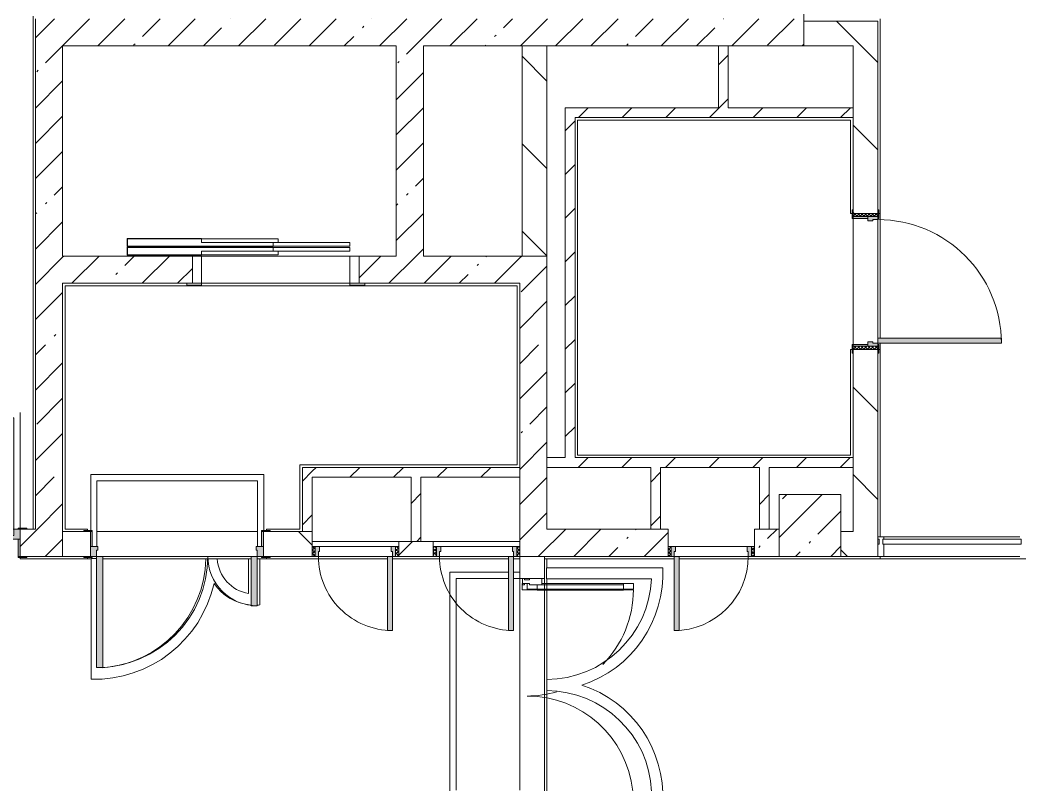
# Model space of a CAD drawing. Header units: millimetres. Extents: x -4005 to 195566, y -8553 to 29000.
# Drawn here: x 155148 to 163242, y 11550 to 17740 of the extents above; entities that cross this region are included whole.
import ezdxf

# ---------------------------------------------------------------- set-up
doc = ezdxf.new("R2010")
doc.units = ezdxf.units.MM
for name, color, linetype, lineweight, true_color in [('A-DETL-GENF-9', 7, 'Continuous', 5, 0xaaaaaa), ('A-DOOR-2', 7, 'Continuous', 5, 0xaaaaaa), ('A-DOOR-3', 7, 'Continuous', 5, 0xe2e2e2), ('A-DOOR-FRAM-2', 7, 'Continuous', 5, 0xe2e2e2), ('A-DOOR-FRAM-3', 7, 'Continuous', 5, 0xaaaaaa), ('A-FLOR-2', 7, 'Continuous', 5, 0xaaaaaa)]:
    doc.layers.add(name, color=color, linetype=linetype, lineweight=lineweight, true_color=true_color)
for name, color, linetype, lineweight in [('A-GLAZ-CURT-2', 7, 'Continuous', 5), ('A-GLAZ-CWMG-2', 7, 'Continuous', 5), ('A-WALL', 7, 'Continuous', 9), ('I-WALL-6', 7, 'Continuous', 5), ('S-COLS-3', 7, 'Continuous', 5)]:
    doc.layers.add(name, color=color, linetype=linetype, lineweight=lineweight)
pattern_1 = [(135, (60693.44, 0), (-353.5534, -353.5534), [])]
pattern_2 = [(45, (60693.44, 0), (-285.1231, 285.1231), []), (45, (60978.57, 0), (-285.1231, 285.1231), [504.031, -100.806, 16.764, -84.042])]
pattern_3 = [(45, (60693.44, 0), (-176.7767, 176.7767), [])]
pattern_4 = [(135, (1951.41, 124.685), (-14.14214, -14.14214), []), (225, (1951.41, 124.685), (14.14214, -14.14214), [])]
pattern_5 = [(45, (-171.384, 124.685), (-14.1421, 14.1421), []), (135, (-171.384, 124.685), (-14.1421, -14.1421), [])]

# ---------------------------------------------------------------- blocks, each defined once
blk = doc.blocks.new('110_Дверь_СКБ_2Ст - Д-1_л_Лестничная клетка EIS60 2-32142534-1_4_1_птичка')
at = {"layer": 'A-DOOR-3'}
for points in [[(612.5, 1010), (612.5, 110), (662.5, 110), (662.5, 1010), (639.9, 1010)], [(-637.5, 510), (-637.5, 110), (-587.5, 110), (-587.5, 510)], [(712.4, 30), (697.5, 30), (699.6, -110), (712.5, -110), (712.5, 30)]]:
    blk.add_hatch(color=256, dxfattribs=at).paths.add_polyline_path(points)
h = blk.add_hatch(color=256, dxfattribs=at)
h.paths.add_polyline_path([(662.5, 110), (662.5, 60), (652.5, 60), (652.5, 30), (712.5, 32.6), (712.5, 110)])
h.paths.add_polyline_path([(-637.5, 110), (-687.5, 110), (-687.2, 30), (-627.5, 35.6), (-627.5, 60), (-637.5, 60), (-637.5, 104.8)])
at = {"layer": 'A-DOOR-FRAM-2'}
for points in [[(-695.5, 118), (-742.5, 118), (-742.5, 110), (-672.5, 110), (-672.5, 118), (-687.5, 118)], [(728.3, 118), (697.5, 118), (697.5, 110), (767.5, 110), (767.5, 118), (729.9, 118)], [(-672.5, 30), (-687.5, 30), (-687.4, -110), (-672.5, -110), (-672.5, -21.5)], [(-687.4, -110), (-742.5, -110.2), (-742.5, -118), (-672.5, -118), (-674.5, -110)], [(767.5, -110), (697.5, -110), (698.9, -118), (767.5, -118)]]:
    blk.add_hatch(color=256, dxfattribs=at).paths.add_polyline_path(points)
at = {"layer": 'A-DOOR-2'}
for p, q in [((662.5, 1010), (612.5, 1010)), ((612.5, 1010), (612.5, 110)), ((662.5, 110), (662.5, 1010)), ((-637.5, 510), (-637.5, 110)), ((-587.5, 510), (-637.5, 510)), ((-587.5, 110), (-587.5, 510)), ((-637.5, 110), (-587.5, 110)), ((612.5, 110), (662.5, 110))]:
    blk.add_line(p, q, dxfattribs=at)
for centre, radius, start, end in [((662.5, 110), 900, 90, 180), ((-637.5, 110), 400, 360, 90)]:
    blk.add_arc(centre, radius, start, end, dxfattribs=at)
at = {"layer": 'A-DOOR-FRAM-3'}
for p, q in [((-672.5, 118), (-742.5, 118)), ((-742.5, 118), (-742.5, 110)), ((-742.5, 110), (-672.5, 110)), ((-637.5, 110), (-687.5, 110)), ((-687.5, 110), (-687.5, 30)), ((-672.5, 110), (-672.5, 118)), ((-637.5, 60), (-637.5, 110)), ((662.5, 110), (662.5, 60)), ((712.5, 110), (662.5, 110)), ((767.5, 118), (697.5, 118)), ((697.5, 118), (697.5, 110)), ((697.5, 110), (767.5, 110)), ((712.5, 30), (712.5, 110)), ((767.5, 110), (767.5, 118)), ((-687.5, 30), (-627.5, 30)), ((-672.5, 30), (-687.5, 30)), ((-687.5, 30), (-687.5, -110)), ((-672.5, -110), (-672.5, 30)), ((-627.5, 60), (-637.5, 60)), ((-627.5, 30), (-627.5, 60)), ((662.5, 60), (652.5, 60)), ((652.5, 60), (652.5, 30)), ((652.5, 30), (712.5, 30)), ((712.5, 30), (697.5, 30)), ((697.5, 30), (697.5, -110)), ((712.5, -110), (712.5, 30)), ((-672.5, -110), (-742.5, -110)), ((-742.5, -110), (-742.5, -118)), ((-742.5, -118), (-672.5, -118)), ((-687.5, -110), (-672.5, -110)), ((-672.5, -118), (-672.5, -110)), ((697.5, -110), (712.5, -110)), ((767.5, -110), (697.5, -110)), ((697.5, -110), (697.5, -118)), ((697.5, -118), (767.5, -118)), ((767.5, -118), (767.5, -110))]:
    blk.add_line(p, q, dxfattribs=at)
blk = doc.blocks.new('110_Дверь_СКБ_2Ст - Д-3а 1450x2100h_Лестничная клетка из коридора-32213611-1_4_1_птичка')
at = {"layer": 'A-DOOR-3'}
for points in [[(617.1, 1000), (612.5, 1000), (617.1, 100), (662.5, 100), (662.5, 1000), (617.4, 1000)], [(-587.5, 500), (-637.5, 500), (-637.5, 100), (-587.5, 100), (-587.5, 492.8)], [(697.5, 20), (697.5, -100), (712.5, -100), (708.4, 20)]]:
    blk.add_hatch(color=256, dxfattribs=at).paths.add_polyline_path(points)
h = blk.add_hatch(color=256, dxfattribs=at)
h.paths.add_polyline_path([(702.6, 100), (662.5, 100), (660, 50), (652.5, 50), (652.5, 20), (712.5, 20), (707.1, 100)])
h.paths.add_polyline_path([(-640, 100), (-687.5, 100), (-687.5, 20), (-627.5, 20), (-627.5, 50), (-637.5, 50), (-637.5, 100)])
at = {"layer": 'A-DOOR-FRAM-2'}
for points in [[(-687.5, 108), (-742.5, 108), (-742.5, 100), (-672.5, 100), (-672.5, 108)], [(697.5, 108), (702.6, 100), (767.5, 100), (767.5, 108), (704.1, 108)], [(-687.5, 20), (-687.5, -100), (-672.5, -100), (-672.5, 20)], [(-677.4, -100), (-742.5, -100), (-742.5, -108), (-672.5, -108), (-672.5, -100)], [(712.5, -100), (697.5, -100), (697.5, -108), (767.5, -108), (767.5, -100), (737.5, -100)]]:
    blk.add_hatch(color=256, dxfattribs=at).paths.add_polyline_path(points)
at = {"layer": 'A-DOOR-2'}
for p, q in [((662.5, 1000), (612.5, 1000)), ((612.5, 1000), (612.5, 100)), ((662.5, 100), (662.5, 1000)), ((-637.5, 500), (-637.5, 100)), ((-587.5, 500), (-637.5, 500)), ((-587.5, 100), (-587.5, 500)), ((-637.5, 100), (-587.5, 100)), ((612.5, 100), (662.5, 100))]:
    blk.add_line(p, q, dxfattribs=at)
for centre, radius, start, end in [((662.5, 100), 900, 90, 180), ((-637.5, 100), 400, 360, 90)]:
    blk.add_arc(centre, radius, start, end, dxfattribs=at)
at = {"layer": 'A-DOOR-FRAM-3'}
for p, q in [((-672.5, 108), (-742.5, 108)), ((-742.5, 108), (-742.5, 100)), ((-742.5, 100), (-672.5, 100)), ((-637.5, 100), (-687.5, 100)), ((-687.5, 100), (-687.5, 20)), ((-672.5, 100), (-672.5, 108)), ((-637.5, 50), (-637.5, 100)), ((662.5, 100), (662.5, 50)), ((712.5, 100), (662.5, 100)), ((767.5, 108), (697.5, 108)), ((697.5, 108), (697.5, 100)), ((697.5, 100), (767.5, 100)), ((712.5, 20), (712.5, 100)), ((767.5, 100), (767.5, 108)), ((-687.5, 20), (-627.5, 20)), ((-672.5, 20), (-687.5, 20)), ((-687.5, 20), (-687.5, -100)), ((-672.5, -100), (-672.5, 20)), ((-627.5, 50), (-637.5, 50)), ((-627.5, 20), (-627.5, 50)), ((662.5, 50), (652.5, 50)), ((652.5, 50), (652.5, 20)), ((652.5, 20), (712.5, 20)), ((712.5, 20), (697.5, 20)), ((697.5, 20), (697.5, -100)), ((712.5, -100), (712.5, 20)), ((-672.5, -100), (-742.5, -100)), ((-742.5, -100), (-742.5, -108)), ((-742.5, -108), (-672.5, -108)), ((-687.5, -100), (-672.5, -100)), ((-672.5, -108), (-672.5, -100)), ((697.5, -100), (712.5, -100)), ((767.5, -100), (697.5, -100)), ((697.5, -100), (697.5, -108)), ((697.5, -108), (767.5, -108)), ((767.5, -108), (767.5, -100))]:
    blk.add_line(p, q, dxfattribs=at)
blk = doc.blocks.new('110_Дверь_СКБ_1Ст_Внутренняя1 - Д-4 1100x2100h_су мгн-31800557-1_4_1_птичка')
at = {"layer": 'A-DOOR-2'}
h = blk.add_hatch(dxfattribs=at)
h.set_pattern_fill('FP_54', color=256, style=0, pattern_type=2)
h.set_pattern_definition([(135, (1751.41, 164.685), (-14.14214, -14.14214), []), (225, (1751.41, 164.685), (14.14214, -14.14214), [])])
h.paths.add_polyline_path([(562.5, 100), (537.5, 100), (537.5, -100), (562.5, -100)])
at = {"layer": 'A-DOOR-3'}
h = blk.add_hatch(color=256, dxfattribs=at)
h.paths.add_polyline_path([(537.5, 100), (512.5, 100), (512.5, 60), (502.5, 60), (502.5, 20), (537.5, 20)])
h.paths.add_polyline_path([(-477.5, 20), (-477.5, 60), (-487.5, 60), (-487.5, 100), (-512.5, 100), (-512.5, 20), (-487.5, 20)])
at = {"layer": 'A-DOOR-FRAM-2'}
for points in [[(512.5, 109.1), (512.5, 1100), (472.5, 1100), (477.4, 100), (512.5, 100)], [(-497.5, 100), (-497.5, 108), (-567.5, 108), (-567.5, 100), (-512.5, 100)], [(592.5, 108), (522.5, 108), (522.5, 100), (592.5, 100)], [(-497.5, -2.9), (-497.5, 20), (-512.5, 20), (-512.5, -100), (-497.5, -100)], [(537.5, -100), (537.5, 20), (522.5, 20), (522.5, -100)], [(-497.5, -100), (-567.5, -100), (-567.5, -108), (-497.5, -108)], [(592.5, -100), (522.5, -100), (522.5, -108), (592.5, -108)]]:
    blk.add_hatch(color=256, dxfattribs=at).paths.add_polyline_path(points)
at = {"layer": 'A-DOOR-FRAM-3'}
h = blk.add_hatch(dxfattribs=at)
h.set_pattern_fill('FP_55', color=256, style=0, pattern_type=2)
h.set_pattern_definition([(45, (-371.384, 164.685), (-14.1421, 14.1421), []), (135, (-371.384, 164.685), (-14.1421, -14.1421), [])])
h.paths.add_polyline_path([(-512.5, 100), (-537.5, 100), (-537.5, -100), (-512.5, -100), (-512.5, -46.8)])
at = {"layer": 'A-DOOR-2'}
for p, q in [((512.5, 1100), (472.5, 1100)), ((472.5, 1100), (472.5, 100)), ((512.5, 100), (512.5, 1100)), ((472.5, 100), (512.5, 100))]:
    blk.add_line(p, q, dxfattribs=at)
blk.add_arc((512.5, 100), 1000, 90, 180, dxfattribs=at)
at = {"layer": 'A-DOOR-FRAM-3'}
for p, q in [((-497.5, 108), (-567.5, 108)), ((-567.5, 108), (-567.5, 100)), ((-567.5, 100), (-497.5, 100)), ((-512.5, 100), (-537.5, 100)), ((-537.5, 100), (-537.5, -100)), ((-487.5, 100), (-512.5, 100)), ((-512.5, 100), (-512.5, 20)), ((-512.5, -100), (-512.5, 100)), ((-497.5, 100), (-512.5, 100)), ((-512.5, 100), (-512.5, 99)), ((-512.5, 99), (-497.5, 99)), ((-497.5, 100), (-497.5, 108)), ((-497.5, 99), (-497.5, 100)), ((-487.5, 60), (-487.5, 100)), ((512.5, 100), (512.5, 60)), ((537.5, 100), (512.5, 100)), ((592.5, 108), (522.5, 108)), ((522.5, 108), (522.5, 100)), ((537.5, 100), (522.5, 100)), ((522.5, 100), (522.5, 99)), ((522.5, 100), (592.5, 100)), ((522.5, 99), (537.5, 99)), ((537.5, 20), (537.5, 100)), ((562.5, 100), (537.5, 100)), ((537.5, 100), (537.5, -100)), ((537.5, 99), (537.5, 100)), ((562.5, -100), (562.5, 100)), ((592.5, 100), (592.5, 108)), ((-512.5, 20), (-477.5, 20)), ((-497.5, 20), (-512.5, 20)), ((-512.5, 20), (-512.5, -100)), ((-497.5, -100), (-497.5, 20)), ((-477.5, 60), (-487.5, 60)), ((-477.5, 20), (-477.5, 60)), ((512.5, 60), (502.5, 60)), ((502.5, 60), (502.5, 20)), ((502.5, 20), (537.5, 20)), ((537.5, 20), (522.5, 20)), ((522.5, 20), (522.5, -100)), ((537.5, -100), (537.5, 20)), ((-497.5, -100), (-567.5, -100)), ((-567.5, -100), (-567.5, -108)), ((-567.5, -108), (-497.5, -108)), ((-537.5, -100), (-512.5, -100)), ((-512.5, -100), (-497.5, -100)), ((-497.5, -108), (-497.5, -100)), ((522.5, -100), (537.5, -100)), ((592.5, -100), (522.5, -100)), ((522.5, -100), (522.5, -108)), ((522.5, -108), (592.5, -108)), ((537.5, -100), (562.5, -100)), ((592.5, -108), (592.5, -100))]:
    blk.add_line(p, q, dxfattribs=at)
blk = doc.blocks.new('110_Дверь_СКБ_1Ст - д-18 700x2100h_Технический шкаф ЭОМ и СС-23279316-1_4_1_птичка')
at = {"layer": 'A-DOOR-2'}
h = blk.add_hatch(dxfattribs=at)
h.set_pattern_fill('FP_223', color=256, style=0, pattern_type=2)
h.set_pattern_definition([(135, (1951.41, 174.685), (-14.14214, -14.14214), []), (225, (1951.41, 174.685), (14.14214, -14.14214), [])])
h.paths.add_polyline_path([(337.5, 110), (337.5, 30), (362.5, 30), (362.5, 110)])
at = {"layer": 'A-DOOR-3'}
h = blk.add_hatch(color=256, dxfattribs=at)
h.paths.add_polyline_path([(337.5, 110), (312.5, 110), (312.5, 70), (302.5, 70), (302.5, 30), (337.5, 30)])
h.paths.add_polyline_path([(-312.5, 110), (-312.5, 30), (-277.5, 30), (-277.5, 70), (-287.5, 70), (-287.5, 110), (-297.5, 110)])
at = {"layer": 'A-DOOR-FRAM-2'}
blk.add_hatch(color=256, dxfattribs=at).paths.add_polyline_path([(312.5, 710), (272.5, 710), (272.5, 110), (312.5, 110), (312.5, 377)])
at = {"layer": 'A-DOOR-FRAM-3'}
h = blk.add_hatch(dxfattribs=at)
h.set_pattern_fill('FP_224', color=256, style=0, pattern_type=2)
h.set_pattern_definition([(45, (-171.384, 174.685), (-14.1421, 14.1421), []), (135, (-171.384, 174.685), (-14.1421, -14.1421), [])])
h.paths.add_polyline_path([(-337.5, 110), (-337.5, 30), (-312.5, 30), (-312.5, 110)])
at = {"layer": 'A-DOOR-2'}
for p, q in [((312.5, 710), (272.5, 710)), ((272.5, 710), (272.5, 110)), ((312.5, 110), (312.5, 710)), ((272.5, 110), (312.5, 110))]:
    blk.add_line(p, q, dxfattribs=at)
blk.add_arc((312.5, 110), 600, 90, 180, dxfattribs=at)
at = {"layer": 'A-DOOR-FRAM-3'}
for p, q in [((-312.5, 110), (-337.5, 110)), ((-337.5, 110), (-337.5, 30)), ((-287.5, 110), (-312.5, 110)), ((-312.5, 110), (-312.5, 30)), ((-312.5, 30), (-312.5, 110)), ((-287.5, 70), (-287.5, 110)), ((-287.5, 110), (272.5, 110)), ((312.5, 110), (312.5, 70)), ((337.5, 110), (312.5, 110)), ((337.5, 30), (337.5, 110)), ((362.5, 110), (337.5, 110)), ((337.5, 110), (337.5, 30)), ((362.5, 30), (362.5, 110)), ((-337.5, 30), (-312.5, 30)), ((-312.5, 30), (-277.5, 30)), ((-277.5, 70), (-287.5, 70)), ((-277.5, 30), (-277.5, 70)), ((302.5, 30), (-277.5, 30)), ((312.5, 70), (302.5, 70)), ((302.5, 70), (302.5, 30)), ((302.5, 30), (337.5, 30)), ((337.5, 30), (362.5, 30))]:
    blk.add_line(p, q, dxfattribs=at)
blk = doc.blocks.new('110_Дверь_СКБ_1Ст - д-18п 700x2100h_Технический шкаф ЭОМ и СС 2-32193184-1_4_1_птичка')
at = {"layer": 'A-DOOR-2'}
h = blk.add_hatch(dxfattribs=at)
h.set_pattern_fill('FP_225', color=256, style=0, pattern_type=2)
h.set_pattern_definition(pattern_4)
h.paths.add_polyline_path([(337.5, 60), (337.5, -20), (362.5, -20), (362.5, 60)])
at = {"layer": 'A-DOOR-3'}
h = blk.add_hatch(color=256, dxfattribs=at)
h.paths.add_polyline_path([(-312.5, 60), (-312.5, -20), (-277.5, -20), (-277.5, 20), (-287.5, 20), (-287.5, 60), (-297.5, 60)])
h.paths.add_polyline_path([(312.5, 60), (312.5, 20), (302.5, 20), (302.5, -20), (337.5, -20), (337.5, 60), (322.5, 60)])
at = {"layer": 'A-DOOR-FRAM-2'}
blk.add_hatch(color=256, dxfattribs=at).paths.add_polyline_path([(-247.5, 660), (-287.5, 660), (-287.5, 60), (-247.5, 60), (-247.5, 558.7)])
at = {"layer": 'A-DOOR-FRAM-3'}
h = blk.add_hatch(dxfattribs=at)
h.set_pattern_fill('FP_226', color=256, style=0, pattern_type=2)
h.set_pattern_definition(pattern_5)
h.paths.add_polyline_path([(-337.5, 60), (-337.5, -20), (-312.5, -20), (-312.5, 60)])
at = {"layer": 'A-DOOR-2'}
for p, q in [((-287.5, 660), (-287.5, 60)), ((-247.5, 660), (-287.5, 660)), ((-247.5, 60), (-247.5, 660)), ((-287.5, 60), (-247.5, 60))]:
    blk.add_line(p, q, dxfattribs=at)
blk.add_arc((-287.5, 60), 600, 360, 90, dxfattribs=at)
at = {"layer": 'A-DOOR-FRAM-3'}
for p, q in [((-312.5, 60), (-337.5, 60)), ((-337.5, 60), (-337.5, -20)), ((-287.5, 60), (-312.5, 60)), ((-312.5, 60), (-312.5, -20)), ((-312.5, -20), (-312.5, 60)), ((-287.5, 20), (-287.5, 60)), ((-277.5, 20), (-287.5, 20)), ((-277.5, -20), (-277.5, 20)), ((-247.5, 60), (312.5, 60)), ((312.5, 20), (302.5, 20)), ((302.5, 20), (302.5, -20)), ((312.5, 60), (312.5, 20)), ((337.5, 60), (312.5, 60)), ((337.5, -20), (337.5, 60)), ((362.5, 60), (337.5, 60)), ((337.5, 60), (337.5, -20)), ((362.5, -20), (362.5, 60)), ((-337.5, -20), (-312.5, -20)), ((-312.5, -20), (-277.5, -20)), ((302.5, -20), (-277.5, -20)), ((302.5, -20), (337.5, -20)), ((337.5, -20), (362.5, -20))]:
    blk.add_line(p, q, dxfattribs=at)
blk = doc.blocks.new('110_Дверь_СКБ_1Ст - д-18п 700x2100h_Технический шкаф ЭОМ и СС 2-V190-1_4_1_птичка')
at = {"layer": 'A-DOOR-2'}
h = blk.add_hatch(dxfattribs=at)
h.set_pattern_fill('FP_225', color=256, style=0, pattern_type=2)
h.set_pattern_definition(pattern_4)
h.paths.add_polyline_path([(337.5, 60), (337.5, -20), (362.5, -20), (362.5, 60)])
at = {"layer": 'A-DOOR-3'}
h = blk.add_hatch(color=256, dxfattribs=at)
h.paths.add_polyline_path([(337.5, 60), (312.5, 60), (312.5, 20), (302.5, 20), (302.5, -20), (337.5, -20)])
h.paths.add_polyline_path([(-287.5, 60), (-312.5, 60), (-312.5, -20), (-277.5, -20), (-277.5, 20), (-287.5, 20)])
at = {"layer": 'A-DOOR-FRAM-2'}
blk.add_hatch(color=256, dxfattribs=at).paths.add_polyline_path([(-247.5, 660), (-287.5, 660), (-287.5, 60), (-247.5, 60), (-247.5, 80)])
at = {"layer": 'A-DOOR-FRAM-3'}
h = blk.add_hatch(dxfattribs=at)
h.set_pattern_fill('FP_226', color=256, style=0, pattern_type=2)
h.set_pattern_definition(pattern_5)
h.paths.add_polyline_path([(-337.5, 60), (-337.5, -20), (-312.5, -20), (-312.5, 60)])
at = {"layer": 'A-DOOR-2'}
for p, q in [((-287.5, 660), (-287.5, 60)), ((-247.5, 660), (-287.5, 660)), ((-247.5, 60), (-247.5, 660)), ((-287.5, 60), (-247.5, 60))]:
    blk.add_line(p, q, dxfattribs=at)
blk.add_arc((-287.5, 60), 600, 360, 90, dxfattribs=at)
at = {"layer": 'A-DOOR-FRAM-3'}
for p, q in [((-312.5, 60), (-337.5, 60)), ((-337.5, 60), (-337.5, -20)), ((-287.5, 60), (-312.5, 60)), ((-312.5, 60), (-312.5, -20)), ((-312.5, -20), (-312.5, 60)), ((-287.5, 20), (-287.5, 60)), ((-277.5, 20), (-287.5, 20)), ((-277.5, -20), (-277.5, 20)), ((-247.5, 60), (312.5, 60)), ((312.5, 20), (302.5, 20)), ((302.5, 20), (302.5, -20)), ((312.5, 60), (312.5, 20)), ((337.5, 60), (312.5, 60)), ((337.5, -20), (337.5, 60)), ((362.5, 60), (337.5, 60)), ((337.5, 60), (337.5, -20)), ((362.5, -20), (362.5, 60)), ((-337.5, -20), (-312.5, -20)), ((-312.5, -20), (-277.5, -20)), ((302.5, -20), (-277.5, -20)), ((302.5, -20), (337.5, -20)), ((337.5, -20), (362.5, -20))]:
    blk.add_line(p, q, dxfattribs=at)
blk = doc.blocks.new('Прямоугольный импост - Импост структурный с накладкой - 160мм Темный-V167-1_4_1_птичка')
at = {"layer": 'A-GLAZ-CWMG-2'}
for p, q in [((-50, 0), (-50, 17)), ((-50, 17), (0, 17)), ((-40, 0), (-50, 0)), ((-40, -40), (-40, 0)), ((0, 0), (-10, 0)), ((-10, 0), (-10, -40)), ((0, 17), (0, 0)), ((-50, -140), (-50, -40)), ((-50, -40), (-40, -40)), ((-10, -40), (0, -40)), ((0, -40), (0, -140)), ((0, -140), (-50, -140))]:
    blk.add_line(p, q, dxfattribs=at)
blk = doc.blocks.new('Системная панель - Стекло - 40мм-32352614-1_4_1_птичка')
at = {"layer": 'A-GLAZ-CURT-2'}
for p, q in [((560.5, 40), (-560.5, 40)), ((-560.5, 40), (-560.5, 0)), ((560.5, 0), (560.5, 40)), ((-560.5, 0), (560.5, 0))]:
    blk.add_line(p, q, dxfattribs=at)
blk = doc.blocks.new('Прямоугольный импост - Импост структурный с накладкой - 160мм Темный-32352612-1_4_1_птичка')
at = {"layer": 'A-GLAZ-CWMG-2'}
for p, q in [((101448, 13557), (102549, 13557)), ((101448, 13400), (102549, 13400))]:
    blk.add_line(p, q, dxfattribs=at)
blk = doc.blocks.new('BSC_Колонна _Прямоугольная - 500х500-17857564-1_4_1_птичка')
at = {"layer": 'S-COLS-3'}
h = blk.add_hatch(dxfattribs=at)
h.set_pattern_fill('FP_247', color=256, style=0, pattern_type=2)
h.set_pattern_definition([(45, (-100850, -13650), (-285.1231, 285.1231), []), (45, (-100564.88, -13650), (-285.1231, 285.1231), [504.031, -100.806, 16.764, -84.042])])
h.paths.add_polyline_path([(-53.1, -250), (250, -250), (250, 250), (-250, 250), (-250, -250)])
for p, q in [((250, 250), (-250, 250)), ((-250, 250), (-250, -250)), ((250, -250), (250, 250)), ((-250, -250), (250, -250))]:
    blk.add_line(p, q, dxfattribs=at)
blk = doc.blocks.new('DOR_Дверь лифта - 1350х2050h-19118285-1_4_1_птичка')
at = {"layer": 'A-DOOR-2'}
for p, q in [((-600, 125), (-720, 125)), ((-720, 125), (-720, 110)), ((-720, 110), (-600, 110)), ((-675, 110), (-675, -110)), ((-600, 110), (-675, 110)), ((-600, 110), (-600, 125)), ((600, 110), (-600, 110)), ((-600, 110), (-600, -110)), ((720, 125), (600, 125)), ((600, 125), (600, 110)), ((600, -110), (600, 110)), ((675, 110), (600, 110)), ((600, 110), (720, 110)), ((675, -110), (675, 110)), ((720, 110), (720, 125)), ((-675, -110), (-600, -110)), ((-600, -110), (600, -110)), ((-600, -150), (-600, -180)), ((20, -150), (-600, -150)), ((-20, -120), (-20, -150)), ((600, -120), (-20, -120)), ((-20, -150), (600, -150)), ((20, -180), (20, -150)), ((600, -110), (675, -110)), ((600, -150), (600, -120)), ((-600, -180), (20, -180)), ((-600, -190), (-600, -220)), ((20, -190), (-600, -190)), ((-600, -220), (20, -220)), ((-20, -220), (-20, -250)), ((600, -220), (-20, -220)), ((20, -220), (20, -190)), ((600, -250), (600, -220)), ((-20, -250), (600, -250))]:
    blk.add_line(p, q, dxfattribs=at)
at = {"layer": 'A-DOOR-FRAM-3'}
for p, q in [((600, -117), (600, -120)), ((1203, -117), (600, -117)), ((600, -120), (1200, -120)), ((1200, -120), (1200, -180)), ((1203, -183), (1203, -117)), ((1200, -180), (20, -180)), ((20, -180), (20, -183)), ((20, -183), (1203, -183)), ((1203, -187), (20, -187)), ((20, -187), (20, -190)), ((20, -190), (1200, -190)), ((1200, -190), (1200, -250)), ((1203, -253), (1203, -187)), ((600, -250), (600, -253)), ((1200, -250), (600, -250)), ((600, -253), (1203, -253))]:
    blk.add_line(p, q, dxfattribs=at)
blk = doc.blocks.new('Дверь_Витражная_остекление_ - ВВ-7 остекление-32349468-1_4_1_птичка')
at = {"layer": 'A-DETL-GENF-9'}
for p, q in [((-815, -20), (-860, -20)), ((-860, -177.2), (-860, -20)), ((-815, -20), (-860, -20)), ((-860, -20), (-860, -177.2)), ((-815, -177.2), (-815, -20)), ((-815, -177.2), (-815, -20)), ((865, -880), (865, -20)), ((865, -20), (865, -880)), ((-860, -100), (-815, -100)), ((-850, -177.2), (-850, -100)), ((-806, -177.2), (-806, -100)), ((856, -800), (856, -100)), ((900, -100), (865, -100)), ((900, -800), (900, -140)), ((910, -880), (910, -140)), ((910, -880), (910, -140)), ((910, -800), (865, -800)), ((910, -880), (865, -880)), ((865, -880), (910, -880))]:
    blk.add_line(p, q, dxfattribs=at)
at = {"layer": 'A-DOOR-2'}
for p, q in [((-910, 20), (-860, 20)), ((-910, -20), (-910, 20)), ((-860, 20), (-860, -20)), ((860, 20), (910, 20)), ((860, -20), (860, 20)), ((910, 20), (910, -20)), ((-860, -20), (-910, -20)), ((-860, -177.2), (-860, -20)), ((860, -880), (860, -20)), ((910, -20), (860, -20))]:
    blk.add_line(p, q, dxfattribs=at)
for centre, start, end in [((-860, -20), 275.98464, 0), ((860, -20), 180, 196.28645), ((860, -20), 225.39227, 270)]:
    blk.add_arc(centre, 860, start, end, dxfattribs=at)
blk = doc.blocks.new('Прямоугольный импост - Импост структурный с накладкой - 160мм Темный-32348142-1_4_1_птичка')
at = {"layer": 'A-GLAZ-CWMG-2'}
for p, q in [((0, 17), (-50, 17)), ((-50, 17), (-50, 0)), ((-50, 0), (-40, 0)), ((-40, 0), (-40, -40)), ((-10, -40), (-10, 0)), ((-10, 0), (0, 0)), ((0, 0), (0, 17)), ((-40, -40), (-50, -40)), ((-50, -40), (-50, -140)), ((0, -40), (-10, -40)), ((0, -140), (0, -40)), ((-50, -140), (0, -140))]:
    blk.add_line(p, q, dxfattribs=at)

msp = doc.modelspace()

# ---------------------------------------------------------------- hatches: boundary and pattern name
at = {"layer": 'I-WALL-6'}
h = msp.add_hatch(dxfattribs=at)
h.set_pattern_fill('FP_153', color=256, style=0, pattern_type=2)
h.set_pattern_definition(pattern_2)
h.paths.add_polyline_path([(155273.4, 13620), (155493.4, 13620), (155493.4, 17750), (155273.4, 17750), (155273.4, 13744.3)])
h = msp.add_hatch(dxfattribs=at)
h.set_pattern_fill('FP_153', color=256, style=0, pattern_type=2)
h.set_pattern_definition(pattern_2)
h.paths.add_polyline_path([(156473.4, 17530), (161493.4, 17530), (161490.4, 17750), (155493.4, 17750), (155493.4, 17530), (156246.4, 17530)])
h = msp.add_hatch(dxfattribs=at)
h.set_pattern_fill('FP_171', color=256, style=0, pattern_type=2)
h.set_pattern_definition(pattern_1)
h.paths.add_polyline_path([(161632.1, 17530), (162091.4, 17530), (162091.4, 17730), (161493.4, 17730), (161493.4, 17530)])
h = msp.add_hatch(dxfattribs=at)
h.set_pattern_fill('FP_153', color=256, style=0, pattern_type=2)
h.set_pattern_definition(pattern_2)
h.paths.add_polyline_path([(158413.4, 15830), (158413.4, 17530), (158193.4, 17530), (158193.4, 15830), (158344, 15830)])
h = msp.add_hatch(dxfattribs=at)
h.set_pattern_fill('FP_171', color=256, style=0, pattern_type=2)
h.set_pattern_definition(pattern_1)
h.paths.add_polyline_path([(159413.4, 15830), (159413.4, 17530), (159213.4, 17530), (159213.4, 15830)])
h = msp.add_hatch(dxfattribs=at)
h.set_pattern_fill('FP_170', color=256, style=0, pattern_type=2)
h.set_pattern_definition(pattern_3)
h.paths.add_polyline_path([(160881.4, 17030), (160881.4, 17530), (160801.4, 17530), (160801.4, 17030)])
h = msp.add_hatch(dxfattribs=at)
h.set_pattern_fill('FP_171', color=256, style=0, pattern_type=2)
h.set_pattern_definition(pattern_1)
h.paths.add_polyline_path([(162091.4, 13600), (162091.4, 15075), (161891.4, 15075), (161891.4, 13600)])
h.paths.add_polyline_path([(161891.4, 16175), (162091.4, 16175), (162091.4, 17530), (161891.4, 17530), (161891.4, 16205)])
h = msp.add_hatch(dxfattribs=at)
h.set_pattern_fill('FP_170', color=256, style=0, pattern_type=2)
h.set_pattern_definition(pattern_3)
h.paths.add_polyline_path([(159561.4, 14200), (159641.4, 14200), (159641.4, 17030), (159561.4, 17030), (159561.4, 14220)])
h = msp.add_hatch(dxfattribs=at)
h.set_pattern_fill('FP_170', color=256, style=0, pattern_type=2)
h.set_pattern_definition(pattern_3)
h.paths.add_polyline_path([(161871.4, 16950), (161891.4, 16950), (161891.4, 17030), (159641.4, 17030), (159641.4, 16950), (160995.5, 16950)])
h = msp.add_hatch(dxfattribs=at)
h.set_pattern_fill('FP_153', color=256, style=0, pattern_type=2)
h.set_pattern_definition(pattern_2)
h.paths.add_polyline_path([(158413.4, 15610), (159193.4, 15610), (159193.4, 15830), (157893.4, 15830), (157893.4, 15610), (158344, 15610)])
h.paths.add_polyline_path([(156127, 15610), (156543.4, 15610), (156543.4, 15830), (155493.4, 15830), (155493.4, 15610), (156113.9, 15610)])
h = msp.add_hatch(dxfattribs=at)
h.set_pattern_fill('FP_153', color=256, style=0, pattern_type=2)
h.set_pattern_definition(pattern_2)
h.paths.add_polyline_path([(159392.8, 13620), (159413.4, 13620), (159413.4, 15830), (159193.4, 15830), (159193.4, 13620)])
h = msp.add_hatch(dxfattribs=at)
h.set_pattern_fill('FP_170', color=256, style=0, pattern_type=2)
h.set_pattern_definition(pattern_3)
h.paths.add_polyline_path([(161873.2, 14120), (161891.4, 14120), (161891.4, 14200), (159413.4, 14200), (159413.4, 14120), (161871.4, 14120)])
h = msp.add_hatch(dxfattribs=at)
h.set_pattern_fill('FP_170', color=256, style=0, pattern_type=2)
h.set_pattern_definition(pattern_3)
h.paths.add_polyline_path([(157433.4, 13600), (157513.4, 13600), (157513.4, 14120), (157433.4, 14120), (157433.4, 13744.3)])
h = msp.add_hatch(dxfattribs=at)
h.set_pattern_fill('FP_170', color=256, style=0, pattern_type=2)
h.set_pattern_definition(pattern_3)
h.paths.add_polyline_path([(157513.4, 14040), (159193.4, 14040), (159193.4, 14120), (157513.4, 14120)])
h = msp.add_hatch(dxfattribs=at)
h.set_pattern_fill('FP_170', color=256, style=0, pattern_type=2)
h.set_pattern_definition(pattern_3)
h.paths.add_polyline_path([(160253.4, 13620), (160333.4, 13620), (160333.4, 14120), (160253.4, 14120), (160253.4, 13744.3)])
h = msp.add_hatch(dxfattribs=at)
h.set_pattern_fill('FP_170', color=256, style=0, pattern_type=2)
h.set_pattern_definition(pattern_3)
h.paths.add_polyline_path([(161133.4, 13620), (161213.4, 13620), (161213.4, 14120), (161133.4, 14120), (161133.4, 13744.3)])
h = msp.add_hatch(dxfattribs=at)
h.set_pattern_fill('FP_170', color=256, style=0, pattern_type=2)
h.set_pattern_definition(pattern_3)
h.paths.add_polyline_path([(158393.4, 13520), (158393.4, 14040), (158313.4, 14040), (158313.4, 13520), (158344, 13520)])
h = msp.add_hatch(dxfattribs=at)
h.set_pattern_fill('FP_153', color=256, style=0, pattern_type=2)
h.set_pattern_definition(pattern_2)
h.paths.add_polyline_path([(155493.4, 13400), (155493.4, 13620), (155148.4, 13620), (155148.4, 13400), (155273.4, 13400)])
h.paths.add_polyline_path([(153503.4, 13400), (153748.4, 13400), (153743.4, 13620), (153503.4, 13620)])
h = msp.add_hatch(dxfattribs=at)
h.set_pattern_fill('FP_171', color=256, style=0, pattern_type=2)
h.set_pattern_definition(pattern_1)
h.paths.add_polyline_path([(157295.2, 13400), (157513.4, 13400), (157513.4, 13600), (157118.4, 13600), (157118.4, 13400), (157173.4, 13400)])
h.paths.add_polyline_path([(155663.4, 13400), (155718.4, 13400), (155718.4, 13600), (155493.4, 13600), (155493.4, 13400), (155612.8, 13400)])
h = msp.add_hatch(dxfattribs=at)
h.set_pattern_fill('FP_153', color=256, style=0, pattern_type=2)
h.set_pattern_definition(pattern_2)
h.paths.add_polyline_path([(161293.4, 13400), (161293.4, 13620), (161093.4, 13620), (161093.4, 13400)])
h.paths.add_polyline_path([(159193.4, 13400), (160393.4, 13400), (160393.4, 13620), (159193.4, 13620), (159193.4, 13480)])
h = msp.add_hatch(dxfattribs=at)
h.set_pattern_fill('FP_171', color=256, style=0, pattern_type=2)
h.set_pattern_definition(pattern_1)
h.paths.add_polyline_path([(166743.4, 13400), (167303.4, 13400), (167303.4, 13600), (166743.4, 13600)])
h.paths.add_polyline_path([(170929.6, 13400), (171243.4, 13400), (171243.4, 13600), (170522.4, 13600), (170523.4, 13400)])
h.paths.add_polyline_path([(166243.4, 13400), (166243.4, 13600), (166093.4, 13600), (166093.4, 13400), (166223.4, 13400)])
h.paths.add_polyline_path([(162091.4, 13400), (162091.4, 13600), (161793.4, 13600), (161793.4, 13400), (161891.4, 13400)])
h = msp.add_hatch(dxfattribs=at)
h.set_pattern_fill('FP_213', color=256, style=0, pattern_type=2)
h.set_pattern_definition([(45, (60693.44, 0), (-427.6843, 427.6843), []), (45, (60978.57, 0), (-427.6843, 427.6843), [])])
h.paths.add_polyline_path([(158393.4, 13400), (158493.4, 13400), (158493.4, 13520), (158213.4, 13520), (158213.4, 13400), (158344, 13400)])
h = msp.add_hatch(dxfattribs=at)
h.set_pattern_fill('FP_171', color=256, style=0, pattern_type=2)
h.set_pattern_definition(pattern_1)
h.paths.add_polyline_path([(159193.4, 10600), (159393.4, 10600), (159393.4, 11320), (159193.4, 11320), (159193.4, 10613.7)])
h.paths.add_polyline_path([(159309.8, 13220), (159393.4, 13220), (159392.8, 13400), (159193.4, 13400), (159193.4, 13220)])

# ---------------------------------------------------------------- linework, layer by layer
at = {"layer": 'A-FLOR-2'}
for p, q in [((155253.4, 13620), (155253.4, 17770.5)), ((162111.4, 17750), (162111.4, 15165)), ((161871.4, 16930), (159661.4, 16930)), ((159661.4, 16930), (159661.4, 14220)), ((161871.4, 16175), (161871.4, 16930)), ((161883.4, 16175), (161871.4, 16175)), ((162111.4, 16175), (162099.4, 16175)), ((159173.4, 15590), (155513.4, 15590)), ((155513.4, 15590), (155513.4, 13620)), ((159173.4, 14140), (159173.4, 15590)), ((161871.4, 14220), (161871.4, 15075)), ((161871.4, 15075), (161883.4, 15075)), ((162099.4, 15075), (162111.4, 15075)), ((162111.4, 15125), (162111.4, 13557)), ((155148.1, 13628), (155148.1, 14563.7)), ((159661.4, 14220), (161871.4, 14220)), ((157413.4, 13620), (157413.4, 14140)), ((157413.4, 14140), (159173.4, 14140)), ((155720.9, 14062.1), (155720.9, 13608)), ((157120.9, 14062.1), (155720.9, 14062.1)), ((155770.9, 13480), (155770.9, 14012.1)), ((155770.9, 14012.1), (157070.9, 14012.1)), ((157070.9, 14012.1), (157070.9, 13480)), ((157120.9, 13608), (157120.9, 14062.1)), ((155513.4, 13620), (155693.4, 13620)), ((155693.4, 13620), (155693.4, 13608)), ((157143.4, 13620), (157413.4, 13620)), ((157143.4, 13608), (157143.4, 13620)), ((155148.4, 13380), (155148.4, 13392)), ((155722, 13380), (155148.4, 13380)), ((155693.4, 13392), (155693.4, 13380)), ((155768.4, 13383), (155723.8, 13383)), ((155723.8, 13383), (155723.8, 12405.3)), ((157018.4, 13380), (155818.4, 13380)), ((156744.1, 13379.5), (156653.2, 13379.5)), ((156998.4, 13380), (156998.4, 13099.1)), ((158123.4, 13380), (157068.4, 13380)), ((157090.2, 13007.2), (157090.2, 13380)), ((157143.4, 13380), (157143.4, 13392)), ((159103.4, 13380), (158163.4, 13380)), ((159193.4, 13380), (159143.4, 13380)), ((160441.6, 13380), (159393.4, 13380)), ((159413.4, 13308), (159413.4, 13380)), ((160483.4, 13380), (164365, 13380)), ((162111.4, 13400), (162111.4, 13380)), ((160350.2, 13308.4), (159410.2, 13308.4)), ((159410.2, 13308.4), (159410.2, 13218.4)), ((158628.2, 13272.2), (158628.2, 11457.1)), ((159103.4, 13272.2), (158628.2, 13272.2)), ((158678.2, 11507.1), (158678.2, 13222.2)), ((158678.2, 13222.2), (159103.4, 13222.2)), ((159193.4, 13272.2), (159143.4, 13272.2)), ((159143.4, 13222.2), (159193.4, 13222.2)), ((159410.2, 13218.4), (160260.6, 13218.4)), ((159413.4, 12403.5), (159413.4, 13218.4)), ((159411.2, 12403.4), (159411.2, 12313.3)), ((159413.4, 11498.4), (159413.4, 12313.2))]:
    msp.add_line(p, q, dxfattribs=at)
for centre, radius, start, end in [((155748.4, 13400), 905, 274.14371, 358.70203), ((157048.4, 13400), 305, 183.85394, 260.56466), ((159406.5, 13258.4), 945, 287.75279, 3.03294), ((159406.5, 13258.4), 855, 270.31209, 357.31852), ((155748.4, 13400), 995, 268.58294, 347.32946), ((157048.4, 13400), 395, 213.54048, 265.63343), ((157048.4, 13400), 395, 272.90796, 276.07108), ((159406.5, 11458.4), 855, 2.68148, 89.68791), ((159406.5, 11458.4), 945, 356.96706, 72.24721)]:
    msp.add_arc(centre, radius, start, end, dxfattribs=at)
at = {"layer": 'A-WALL'}
for p, q in [((159413.4, 17530), (159213.4, 17530)), ((160881.4, 17530), (160801.4, 17530)), ((161891.4, 16950), (161891.4, 17030)), ((159413.4, 14200), (159413.4, 14120)), ((161891.4, 14120), (161891.4, 14200)), ((159193.4, 14040), (159193.4, 14120)), ((157433.4, 13600), (157513.4, 13600)), ((160253.4, 13620), (160333.4, 13620)), ((161133.4, 13620), (161213.4, 13620)), ((158313.4, 13520), (158393.4, 13520))]:
    msp.add_line(p, q, dxfattribs=at)
at = {"layer": 'I-WALL-6'}
for p, q in [((161493.4, 20754), (161493.4, 17530)), ((155273.4, 17750), (155273.4, 13620)), ((162091.4, 17730), (161493.4, 17730)), ((162091.4, 16205), (162091.4, 17730)), ((155493.4, 15830), (155493.4, 17530)), ((155493.4, 17530), (158193.4, 17530)), ((158193.4, 17530), (158193.4, 15830)), ((158413.4, 17530), (159213.4, 17530)), ((158413.4, 15830), (158413.4, 17530)), ((159213.4, 17530), (159213.4, 15830)), ((159413.4, 17530), (160801.4, 17530)), ((159413.4, 14200), (159413.4, 17530)), ((160801.4, 17530), (160801.4, 17030)), ((160881.4, 17530), (161891.4, 17530)), ((160881.4, 17030), (160881.4, 17530)), ((161891.4, 17530), (161891.4, 17030)), ((160801.4, 17030), (159561.4, 17030)), ((159561.4, 17030), (159561.4, 14200)), ((161891.4, 17030), (160881.4, 17030)), ((159641.4, 16950), (161891.4, 16950)), ((159641.4, 14200), (159641.4, 16950)), ((161891.4, 16950), (161891.4, 16205)), ((161891.4, 15115), (161891.4, 16135)), ((162091.4, 16125), (162091.4, 15165)), ((156543.4, 15830), (155493.4, 15830)), ((156543.4, 15610), (156543.4, 15830)), ((158193.4, 15830), (157893.4, 15830)), ((157893.4, 15830), (157893.4, 15610)), ((158413.4, 15830), (159413.4, 15830)), ((155493.4, 15610), (156543.4, 15610)), ((155493.4, 15610), (155493.4, 13400)), ((157893.4, 15610), (159193.4, 15610)), ((159193.4, 15610), (159193.4, 14120)), ((161891.4, 15045), (161891.4, 14200)), ((162091.4, 13400), (162091.4, 15045)), ((159561.4, 14200), (159413.4, 14200)), ((161891.4, 14200), (159641.4, 14200)), ((157433.4, 14120), (157433.4, 13600)), ((159193.4, 14120), (157433.4, 14120)), ((159413.4, 13620), (159413.4, 14120)), ((159413.4, 14120), (160253.4, 14120)), ((160253.4, 14120), (160253.4, 13620)), ((160333.4, 14120), (161133.4, 14120)), ((160333.4, 13620), (160333.4, 14120)), ((161133.4, 14120), (161133.4, 13620)), ((161213.4, 14120), (161891.4, 14120)), ((161213.4, 13620), (161213.4, 14120)), ((161891.4, 14120), (161891.4, 13600)), ((157513.4, 13480), (157513.4, 14040)), ((157513.4, 14040), (158313.4, 14040)), ((158313.4, 14040), (158313.4, 13520)), ((158393.4, 14040), (159193.4, 14040)), ((158393.4, 13520), (158393.4, 14040)), ((159193.4, 14040), (159193.4, 13480)), ((155273.4, 13620), (155203.4, 13620)), ((155663.4, 13600), (155493.4, 13600)), ((155770.9, 13600), (157070.9, 13600)), ((157433.4, 13600), (157173.4, 13600)), ((160253.4, 13620), (159413.4, 13620)), ((160393.4, 13620), (160333.4, 13620)), ((160393.4, 13480), (160393.4, 13620)), ((161133.4, 13620), (161093.4, 13620)), ((161093.4, 13620), (161093.4, 13480)), ((161293.4, 13620), (161213.4, 13620)), ((161891.4, 13600), (161793.4, 13600)), ((157513.4, 13520), (158313.4, 13520)), ((158213.4, 13520), (158213.4, 13480)), ((158393.4, 13520), (159193.4, 13520)), ((158493.4, 13480), (158493.4, 13520)), ((155203.4, 13400), (155663.4, 13400)), ((157018.4, 13400), (155818.4, 13400)), ((157173.4, 13400), (157513.4, 13400)), ((158213.4, 13400), (158493.4, 13400)), ((159393.4, 13400), (159193.4, 13400)), ((159193.4, 11507.1), (159193.4, 13400)), ((159193.4, 13400), (160393.4, 13400)), ((159393.4, 13400), (159393.4, 11320)), ((161093.4, 13400), (161293.4, 13400)), ((161793.4, 13400), (162091.4, 13400)), ((159193.4, 13220), (159393.4, 13220))]:
    msp.add_line(p, q, dxfattribs=at)

# ---------------------------------------------------------------- block references
at = {"layer": 'A-DOOR-2'}
for name, p, rotation in [('110_Дверь_СКБ_1Ст_Внутренняя1 - Д-4 1100x2100h_су мгн-31800557-1_4_1_птичка', (161991.4, 15637.5), 270), ('DOR_Дверь лифта - 1350х2050h-19118285-1_4_1_птичка', (157218.4, 15720), 180), ('110_Дверь_СКБ_2Ст - Д-3а 1450x2100h_Лестничная клетка из коридора-32213611-1_4_1_птичка', (156430.9, 13500), 180), ('110_Дверь_СКБ_1Ст - д-18п 700x2100h_Технический шкаф ЭОМ и СС 2-V190-1_4_1_птичка', (157875.9, 13460), 180), ('110_Дверь_СКБ_1Ст - д-18п 700x2100h_Технический шкаф ЭОМ и СС 2-32193184-1_4_1_птичка', (158855.9, 13460), 180), ('110_Дверь_СКБ_1Ст - д-18 700x2100h_Технический шкаф ЭОМ и СС-23279316-1_4_1_птичка', (160755.9, 13510), 180), ('Дверь_Витражная_остекление_ - ВВ-7 остекление-32349468-1_4_1_птичка', (159233, 12270), 89.99999999999993)]:
    msp.add_blockref(name, p, dxfattribs=dict(at, rotation=rotation))
msp.add_blockref('110_Дверь_СКБ_2Ст - Д-1_л_Лестничная клетка EIS60 2-32142534-1_4_1_птичка', (154435.9, 13510), dxfattribs=at)
at = {"layer": 'A-GLAZ-CURT-2', "rotation": 180}
msp.add_blockref('Системная панель - Стекло - 40мм-32352614-1_4_1_птичка', (162691.9, 13540), dxfattribs=at)
at = {"layer": 'A-GLAZ-CWMG-2', "extrusion": (0, 0, -1)}
msp.add_blockref('Прямоугольный импост - Импост структурный с накладкой - 160мм Темный-V167-1_4_1_птичка', (-162091.4, 13540), dxfattribs=at)
at = {"layer": 'A-GLAZ-CWMG-2'}
msp.add_blockref('Прямоугольный импост - Импост структурный с накладкой - 160мм Темный-32352612-1_4_1_птичка', (60693.4, 0), dxfattribs=at)
at = {"layer": 'A-GLAZ-CWMG-2', "rotation": 89.99999999999993}
msp.add_blockref('Прямоугольный импост - Импост структурный с накладкой - 160мм Темный-32348142-1_4_1_птичка', (159233, 13220), dxfattribs=at)
at = {"layer": 'S-COLS-3'}
msp.add_blockref('BSC_Колонна _Прямоугольная - 500х500-17857564-1_4_1_птичка', (161543.4, 13650), dxfattribs=at)

doc.saveas('drawing.dxf')
